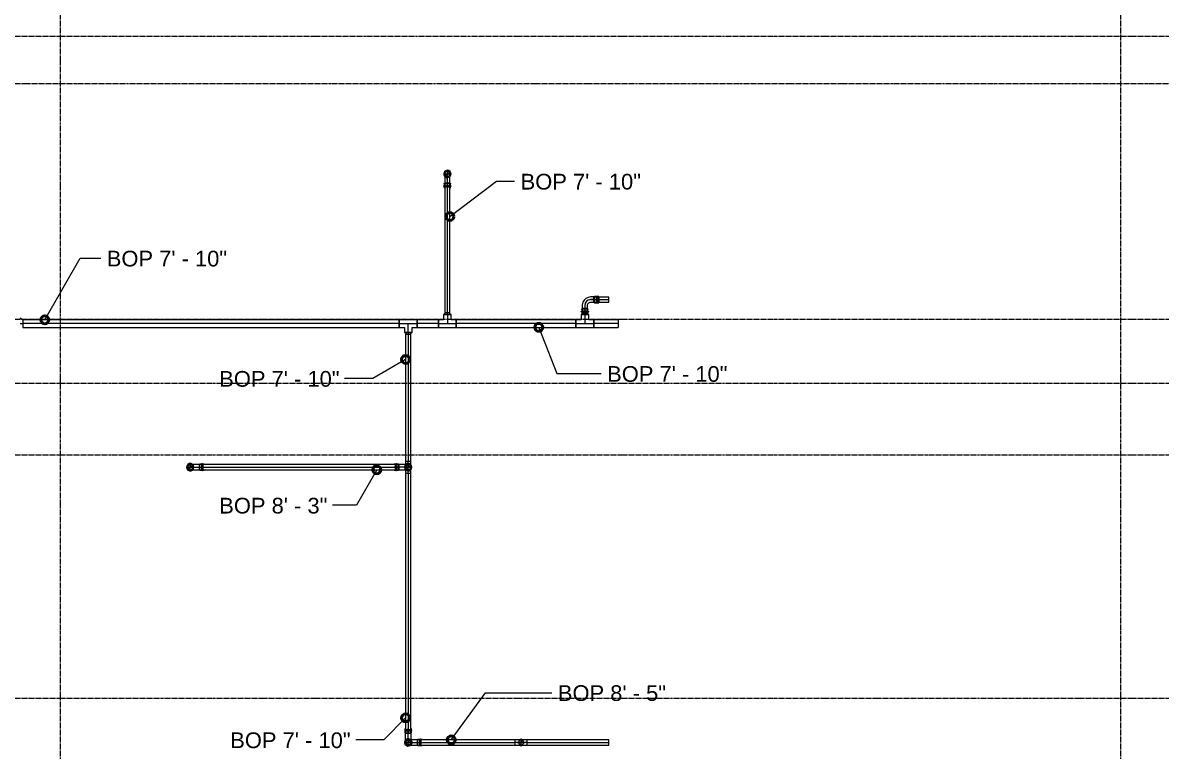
# Model space of a CAD drawing. Header units: inches. Extents: x -3648 to 241, y -496 to 1784.
# Drawn here: x -275.4 to 10.2, y 384.7 to 567.3 of the extents above; entities that cross this region are included whole.
import ezdxf

# ---------------------------------------------------------------- set-up
doc = ezdxf.new("R2010")
doc.units = ezdxf.units.IN
doc.header["$MEASUREMENT"] = 0
doc.linetypes.add('Grid Line', pattern=[0.875, 0.5, -0.125, 0.125, -0.125])
for name, color, linetype, lineweight in [('G-ANNO-DIMS', 251, 'Continuous', 9), ('P-PIPE', 1, 'Continuous', 9), ('P-PIPE-CNTR', 1, 'Continuous', 9), ('S-GRID', 8, 'Continuous', 9)]:
    doc.layers.add(name, color=color, linetype=linetype, lineweight=lineweight)
doc.styles.add('Arial', font='arial.ttf', dxfattribs={"height": 3.934132})

# ---------------------------------------------------------------- blocks, each defined once
blk = doc.blocks.new('Victaulic-VicPress316-Elbow 90-45deg Style P568_P571 - Standard-523083-THIRD LEVEL')
at = {"layer": 'P-PIPE'}
for p, q in [((-3177.63, 1234.85), (-3177.63, 1234.85)), ((-3177.63, 1233.46), (-3177.63, 1234.85)), ((-3178.39, 1232.42), (-3178.39, 1231.96)), ((-3178.39, 1231.67), (-3178.39, 1231.33)), ((-3178.28, 1233.46), (-3178.28, 1232.52)), ((-3178.28, 1232.63), (-3178.28, 1231.33)), ((-3178.28, 1232.52), (-3177.63, 1232.52)), ((-3177.63, 1232.52), (-3178.28, 1232.52)), ((-3177.63, 1233.46), (-3177.63, 1232.52)), ((-3177.63, 1232.63), (-3177.63, 1232.63)), ((-3177.63, 1232.63), (-3177.63, 1232.63)), ((-3177.63, 1232.52), (-3176.97, 1232.52)), ((-3176.97, 1232.52), (-3177.63, 1232.52)), ((-3177.63, 1231.96), (-3177.63, 1231.96)), ((-3177.63, 1231.96), (-3177.63, 1231.96)), ((-3177.63, 1231.67), (-3177.63, 1231.67)), ((-3177.63, 1231.67), (-3177.63, 1231.67)), ((-3177.63, 1231.33), (-3177.63, 1231.33)), ((-3177.63, 1231.33), (-3177.63, 1231.33)), ((-3177.63, 1231.33), (-3177.63, 1231.33)), ((-3177.63, 1231.33), (-3177.63, 1231.33)), ((-3176.97, 1232.52), (-3176.97, 1233.46)), ((-3176.97, 1231.33), (-3176.97, 1232.63)), ((-3176.86, 1231.96), (-3176.86, 1232.42)), ((-3176.86, 1231.33), (-3176.86, 1231.67))]:
    blk.add_line(p, q, dxfattribs=at)
at = {"layer": 'P-PIPE', "flags": 128}
for points in [[(-3177.63, 1235.77), (-3178.02, 1235.67), (-3178.34, 1235.42), (-3178.52, 1235.05), (-3178.51, 1234.64), (-3178.32, 1234.27), (-3178, 1234.02), (-3177.63, 1233.94)], [(-3177.63, 1235.62), (-3177.99, 1235.53), (-3178.27, 1235.28), (-3178.39, 1234.92), (-3178.33, 1234.55), (-3178.1, 1234.25), (-3177.76, 1234.1), (-3177.63, 1234.09)], [(-3178.28, 1234.85), (-3178.28, 1234.76), (-3178.28, 1234.5), (-3178.28, 1234.09), (-3178.28, 1233.61), (-3178.28, 1233.46)], [(-3177.63, 1233.94), (-3177.23, 1234.04), (-3176.91, 1234.29), (-3176.73, 1234.66), (-3176.74, 1235.07), (-3176.93, 1235.44), (-3177.25, 1235.69), (-3177.63, 1235.77)], [(-3177.63, 1234.09), (-3177.26, 1234.18), (-3176.98, 1234.43), (-3176.86, 1234.79), (-3176.92, 1235.16), (-3177.15, 1235.46), (-3177.49, 1235.61), (-3177.63, 1235.62)], [(-3176.97, 1233.46), (-3176.97, 1233.96), (-3176.97, 1234.39), (-3176.97, 1234.7), (-3176.97, 1234.85), (-3176.97, 1234.85)], [(-3178.39, 1231.67), (-3178.51, 1231.74), (-3178.52, 1231.88), (-3178.41, 1231.96), (-3178.39, 1231.96)], [(-3178.39, 1232.42), (-3178.3, 1232.62), (-3178.28, 1232.63)], [(-3178.39, 1231.96), (-3178.3, 1231.96), (-3178.05, 1231.96), (-3177.69, 1231.96), (-3177.63, 1231.96)], [(-3177.63, 1231.96), (-3177.99, 1231.96), (-3178.27, 1231.96), (-3178.39, 1231.96), (-3178.39, 1231.96)], [(-3178.39, 1231.67), (-3178.3, 1231.67), (-3178.05, 1231.67), (-3177.69, 1231.67), (-3177.63, 1231.67)], [(-3177.63, 1231.67), (-3177.99, 1231.67), (-3178.27, 1231.67), (-3178.39, 1231.67), (-3178.39, 1231.67)], [(-3176.86, 1231.96), (-3176.95, 1231.96), (-3177.2, 1231.96), (-3177.56, 1231.96), (-3177.63, 1231.96)], [(-3177.63, 1231.96), (-3177.26, 1231.96), (-3176.98, 1231.96), (-3176.86, 1231.96), (-3176.86, 1231.96)], [(-3176.86, 1231.67), (-3176.95, 1231.67), (-3177.2, 1231.67), (-3177.56, 1231.67), (-3177.63, 1231.67)], [(-3177.63, 1231.67), (-3177.26, 1231.67), (-3176.98, 1231.67), (-3176.86, 1231.67), (-3176.86, 1231.67)], [(-3176.97, 1232.63), (-3176.86, 1232.44), (-3176.86, 1232.42)], [(-3176.86, 1231.96), (-3176.74, 1231.9), (-3176.73, 1231.76), (-3176.84, 1231.67), (-3176.86, 1231.67)]]:
    blk.add_lwpolyline(points, dxfattribs=at)
at = {"layer": 'P-PIPE'}
for radius, start, end in [(0.766, 90, 270), (0.766, 90, 270), (0.766, 90, 270), (0.658, 90, 270), (0.657, 90, 270), (0.658, 90, 180), (0.658, 180, 270), (0.767, 270, 90), (0.767, 270, 90), (0.767, 270, 90), (0.658, 270, 90), (0.658, 270, 90), (0.658, 0, 90), (0.658, 270, 0)]:
    blk.add_arc((-3177.63, 1234.85), radius, start, end, dxfattribs=at)
blk = doc.blocks.new('Victaulic-VicPress316-Elbow 90-45deg Style P568_P571 - Standard-V1-THIRD LEVEL')
at = {"layer": 'P-PIPE'}
for p, q in [((-0.77, 3.52), (-0.77, 3.18)), ((0.77, 3.52), (-0.77, 3.52)), ((-0.77, 3.52), (0.77, 3.52)), ((-0.77, 3.18), (0.77, 3.18)), ((0.77, 3.18), (-0.77, 3.18)), ((-0.77, 2.89), (-0.77, 2.44)), ((-0.77, 2.89), (0.77, 2.89)), ((0.77, 2.89), (-0.77, 2.89)), ((-0.66, 3.52), (-0.66, 2.22)), ((-0.66, 3.52), (0.66, 3.52)), ((0.66, 3.52), (-0.66, 3.52)), ((0.66, 2.22), (0.66, 3.52)), ((0.77, 3.18), (0.77, 3.52)), ((0.77, 2.44), (0.77, 2.89)), ((-3.18, 0.77), (-3.52, 0.77)), ((-3.52, 0.77), (-3.52, -0.77)), ((-3.52, -0.77), (-3.52, 0.77)), ((-2.22, 0.66), (-3.52, 0.66)), ((-3.52, -0.66), (-3.52, 0.66)), ((-3.52, 0.66), (-3.52, -0.66)), ((-3.18, -0.77), (-3.18, 0.77)), ((-3.18, 0.77), (-3.18, -0.77)), ((-2.44, 0.77), (-2.89, 0.77)), ((-2.89, -0.77), (-2.89, 0.77)), ((-2.89, 0.77), (-2.89, -0.77)), ((-1.39, 0.66), (-2.33, 0.66)), ((-2.33, 0), (-2.33, 0.66)), ((-2.33, 0.66), (-2.33, 0)), ((-2.22, -0.66), (-2.22, 0.66)), ((-2.22, 0.66), (-2.22, -0.66)), ((-0.66, 2.33), (-0.66, 1.39)), ((0, 2.33), (-0.66, 2.33)), ((-0.66, 2.33), (0, 2.33)), ((-0.66, 2.22), (0.66, 2.22)), ((0.66, 2.22), (-0.66, 2.22)), ((0, 2.33), (0.66, 2.33)), ((0.66, 2.33), (0, 2.33)), ((0, 1.39), (0, 2.33)), ((0.66, 1.39), (0.66, 2.33)), ((-3.52, -0.66), (-2.22, -0.66)), ((-3.52, -0.77), (-3.18, -0.77)), ((-2.89, -0.77), (-2.44, -0.77)), ((-2.33, 0), (-2.33, -0.66)), ((-2.33, -0.66), (-2.33, 0)), ((-1.39, 0), (-2.33, 0)), ((-2.33, -0.66), (-1.39, -0.66))]:
    blk.add_line(p, q, dxfattribs=at)
at = {"layer": 'P-PIPE', "flags": 128}
for points in [[(-0.77, 2.89), (-0.89, 2.96), (-0.9, 3.1), (-0.79, 3.18), (-0.77, 3.18)], [(0.77, 3.18), (0.67, 3.18), (0.42, 3.18), (0.07, 3.18), (-0.3, 3.18), (-0.6, 3.18), (-0.75, 3.18), (-0.77, 3.18)], [(-0.77, 3.18), (-0.67, 3.18), (-0.42, 3.18), (-0.07, 3.18), (0.3, 3.18), (0.6, 3.18), (0.75, 3.18), (0.77, 3.18)], [(-0.77, 2.89), (-0.67, 2.89), (-0.42, 2.89), (-0.07, 2.89), (0.3, 2.89), (0.6, 2.89), (0.75, 2.89), (0.77, 2.89)], [(0.77, 2.89), (0.67, 2.89), (0.42, 2.89), (0.07, 2.89), (-0.3, 2.89), (-0.6, 2.89), (-0.75, 2.89), (-0.77, 2.89)], [(0.77, 3.18), (0.89, 3.11), (0.9, 2.98), (0.79, 2.89), (0.77, 2.89)], [(-3.18, 0.77), (-3.11, 0.89), (-2.98, 0.9), (-2.89, 0.79), (-2.89, 0.77)], [(-3.18, 0.77), (-3.18, 0.67), (-3.18, 0.42), (-3.18, 0.07), (-3.18, -0.3), (-3.18, -0.6), (-3.18, -0.75), (-3.18, -0.77)], [(-3.18, -0.77), (-3.18, -0.67), (-3.18, -0.42), (-3.18, -0.07), (-3.18, 0.3), (-3.18, 0.6), (-3.18, 0.75), (-3.18, 0.77)], [(-2.89, -0.77), (-2.89, -0.67), (-2.89, -0.42), (-2.89, -0.07), (-2.89, 0.3), (-2.89, 0.6), (-2.89, 0.75), (-2.89, 0.77)], [(-2.89, 0.77), (-2.89, 0.67), (-2.89, 0.42), (-2.89, 0.07), (-2.89, -0.3), (-2.89, -0.6), (-2.89, -0.75), (-2.89, -0.77)], [(-2.44, 0.77), (-2.24, 0.68), (-2.22, 0.66)], [(-0.66, 1.39), (-0.75, 1.04), (-1, 0.77), (-1.35, 0.66), (-1.39, 0.66)], [(-1.39, -0.66), (-0.78, -0.56), (-0.23, -0.29), (0.22, 0.13), (0.53, 0.67), (0.65, 1.27), (0.66, 1.39)], [(-0.66, 2.22), (-0.77, 2.41), (-0.77, 2.44)], [(0.77, 2.44), (0.68, 2.24), (0.66, 2.22)], [(-2.89, -0.77), (-2.96, -0.89), (-3.1, -0.9), (-3.18, -0.79), (-3.18, -0.77)], [(-2.22, -0.66), (-2.41, -0.77), (-2.44, -0.77)]]:
    blk.add_lwpolyline(points, dxfattribs=at)
at = {"layer": 'P-PIPE'}
blk.add_arc((-1.39, 1.39), 1.39, 270, 0, dxfattribs=at)
blk = doc.blocks.new('Victaulic-VicPress316-Elbow 90-45deg Style P568_P571 - Standard-V2-THIRD LEVEL')
at = {"layer": 'P-PIPE'}
for p, q in [((-3203.7, 731.1), (-3203.7, 730.16)), ((-3203.05, 732.49), (-3203.05, 732.49)), ((-3203.05, 732.49), (-3203.05, 731.1)), ((-3203.05, 731.1), (-3203.05, 730.16)), ((-3202.39, 730.16), (-3202.39, 731.1)), ((-3203.81, 730.05), (-3203.81, 729.6)), ((-3203.81, 729.31), (-3203.81, 728.97)), ((-3203.7, 730.27), (-3203.7, 728.97)), ((-3203.05, 730.16), (-3203.7, 730.16)), ((-3203.7, 730.16), (-3203.05, 730.16)), ((-3203.05, 730.27), (-3203.05, 730.27)), ((-3203.05, 730.27), (-3203.05, 730.27)), ((-3202.39, 730.16), (-3203.05, 730.16)), ((-3203.05, 730.16), (-3202.39, 730.16)), ((-3203.05, 729.6), (-3203.05, 729.6)), ((-3203.05, 729.6), (-3203.05, 729.6)), ((-3203.05, 729.31), (-3203.05, 729.31)), ((-3203.05, 729.31), (-3203.05, 729.31)), ((-3203.05, 728.97), (-3203.05, 728.97)), ((-3203.05, 728.97), (-3203.05, 728.97)), ((-3203.05, 728.97), (-3203.05, 728.97)), ((-3203.05, 728.97), (-3203.05, 728.97)), ((-3202.39, 728.97), (-3202.39, 730.27)), ((-3202.28, 729.6), (-3202.28, 730.05)), ((-3202.28, 728.97), (-3202.28, 729.31))]:
    blk.add_line(p, q, dxfattribs=at)
at = {"layer": 'P-PIPE', "flags": 128}
for points in [[(-3203.05, 733.4), (-3203.45, 733.31), (-3203.76, 733.05), (-3203.94, 732.68), (-3203.93, 732.27), (-3203.75, 731.91), (-3203.42, 731.66), (-3203.05, 731.58)], [(-3203.05, 733.26), (-3203.41, 733.16), (-3203.69, 732.91), (-3203.81, 732.56), (-3203.75, 732.19), (-3203.52, 731.89), (-3203.18, 731.74), (-3203.05, 731.72)], [(-3203.7, 732.49), (-3203.7, 732.4), (-3203.7, 732.13), (-3203.7, 731.73), (-3203.7, 731.24), (-3203.7, 731.1)], [(-3203.05, 731.58), (-3202.65, 731.67), (-3202.33, 731.93), (-3202.15, 732.3), (-3202.16, 732.71), (-3202.35, 733.07), (-3202.67, 733.32), (-3203.05, 733.4)], [(-3203.05, 731.72), (-3202.68, 731.82), (-3202.41, 732.07), (-3202.28, 732.42), (-3202.34, 732.79), (-3202.57, 733.09), (-3202.91, 733.24), (-3203.05, 733.26)], [(-3202.39, 731.1), (-3202.39, 731.6), (-3202.39, 732.03), (-3202.39, 732.34), (-3202.39, 732.48), (-3202.39, 732.49)], [(-3203.81, 729.31), (-3203.93, 729.38), (-3203.94, 729.51), (-3203.83, 729.6), (-3203.81, 729.6)], [(-3203.81, 730.05), (-3203.72, 730.25), (-3203.7, 730.27)], [(-3203.81, 729.6), (-3203.72, 729.6), (-3203.47, 729.6), (-3203.11, 729.6), (-3203.05, 729.6)], [(-3203.05, 729.6), (-3203.41, 729.6), (-3203.69, 729.6), (-3203.81, 729.6), (-3203.81, 729.6)], [(-3203.81, 729.31), (-3203.72, 729.31), (-3203.47, 729.31), (-3203.11, 729.31), (-3203.05, 729.31)], [(-3203.05, 729.31), (-3203.41, 729.31), (-3203.69, 729.31), (-3203.81, 729.31), (-3203.81, 729.31)], [(-3202.28, 729.6), (-3202.37, 729.6), (-3202.62, 729.6), (-3202.98, 729.6), (-3203.05, 729.6)], [(-3203.05, 729.6), (-3202.68, 729.6), (-3202.41, 729.6), (-3202.28, 729.6), (-3202.28, 729.6)], [(-3202.28, 729.31), (-3202.37, 729.31), (-3202.62, 729.31), (-3202.98, 729.31), (-3203.05, 729.31)], [(-3203.05, 729.31), (-3202.68, 729.31), (-3202.41, 729.31), (-3202.28, 729.31), (-3202.28, 729.31)], [(-3202.39, 730.27), (-3202.28, 730.08), (-3202.28, 730.05)], [(-3202.28, 729.6), (-3202.16, 729.53), (-3202.15, 729.39), (-3202.26, 729.31), (-3202.28, 729.31)]]:
    blk.add_lwpolyline(points, dxfattribs=at)
at = {"layer": 'P-PIPE'}
for radius, start, end in [(0.767, 90, 270), (0.767, 90, 270), (0.767, 90, 270), (0.658, 90, 270), (0.658, 90, 270), (0.658, 90, 180), (0.658, 180, 270), (0.766, 270, 90), (0.766, 270, 90), (0.766, 270, 90), (0.658, 270, 90), (0.657, 270, 90), (0.658, 0, 90), (0.658, 270, 0)]:
    blk.add_arc((-3203.05, 732.49), radius, start, end, dxfattribs=at)

msp = doc.modelspace()

# ---------------------------------------------------------------- linework, layer by layer
at = {"layer": 'G-ANNO-DIMS'}
for p, q in [((-168.21, 518.76), (-156.52, 527.59)), ((-156.52, 527.59), (-151.98, 527.59)), ((-269.82, 492.88), (-260.92, 508.31)), ((-260.92, 508.31), (-255.78, 508.31)), ((-145.92, 490.98), (-141.38, 479.39)), ((-179.32, 482.93), (-187.58, 478.16)), ((-187.58, 478.16), (-194.62, 478.16)), ((-141.38, 479.39), (-130.28, 479.39)), ((-186.55, 455.27), (-191.68, 446.38)), ((-191.68, 446.38), (-197.65, 446.38)), ((-167.88, 387.58), (-159.3, 399.4)), ((-159.3, 399.4), (-142.64, 399.4)), ((-179.32, 393.09), (-184.83, 387.58)), ((-184.83, 387.58), (-191.85, 387.58))]:
    msp.add_line(p, q, dxfattribs=at)
at = {"layer": 'G-ANNO-DIMS', "lineweight": 50}
for centre in [(-168.21, 518.76), (-269.82, 492.88), (-145.92, 490.98), (-179.32, 482.93), (-186.55, 455.27), (-179.32, 393.09), (-167.88, 387.58)]:
    msp.add_circle(centre, 1, dxfattribs=at)
at = {"layer": 'P-PIPE'}
for p, q in [((-169.52, 527.1), (-169.52, 494.58)), ((-168.21, 527.1), (-169.52, 527.1)), ((-168.21, 494.58), (-168.21, 527.1)), ((-128.36, 498.58), (-132.03, 498.58)), ((-132.03, 497.27), (-132.03, 498.58)), ((-132.03, 497.27), (-128.36, 497.27)), ((-128.36, 497.27), (-128.36, 498.58)), ((-169.82, 494.17), (-169.82, 492.88)), ((-169.82, 494.17), (-167.91, 494.17)), ((-167.91, 494.17), (-169.82, 494.17)), ((-169.43, 494.58), (-169.68, 494.17)), ((-168.21, 494.58), (-169.52, 494.58)), ((-168.05, 494.17), (-168.3, 494.58)), ((-167.91, 492.88), (-167.91, 494.17)), ((-135.32, 494.17), (-135.32, 492.88)), ((-135.32, 494.17), (-133.41, 494.17)), ((-133.41, 494.17), (-135.32, 494.17)), ((-134.93, 494.58), (-135.18, 494.17)), ((-135.02, 495.6), (-135.02, 494.58)), ((-135.02, 495.6), (-133.71, 495.6)), ((-135.02, 494.58), (-133.71, 494.58)), ((-133.55, 494.17), (-133.8, 494.58)), ((-133.71, 494.58), (-133.71, 495.6)), ((-133.41, 492.88), (-133.41, 494.17)), ((-275.35, 492.74), (-276.01, 493.24)), ((-180.91, 492.88), (-275.35, 492.88)), ((-275.35, 492.88), (-275.35, 490.98)), ((-180.91, 492.88), (-180.91, 490.98)), ((-176.42, 492.88), (-180.91, 492.88)), ((-180.91, 490.97), (-180.91, 492.88)), ((-180.91, 492.88), (-180.91, 490.97)), ((-176.42, 490.97), (-176.42, 492.88)), ((-176.42, 492.88), (-176.42, 490.97)), ((-171.11, 492.88), (-176.42, 492.88)), ((-176.42, 492.88), (-176.42, 490.98)), ((-169.82, 492.88), (-171.11, 492.88)), ((-171.11, 492.88), (-171.11, 490.97)), ((-171.11, 490.97), (-171.11, 492.88)), ((-171.11, 492.88), (-171.11, 490.98)), ((-166.62, 492.88), (-167.91, 492.88)), ((-166.62, 492.88), (-166.62, 490.97)), ((-166.62, 490.97), (-166.62, 492.88)), ((-136.61, 492.88), (-166.62, 492.88)), ((-166.62, 492.88), (-166.62, 490.98)), ((-135.32, 492.88), (-136.61, 492.88)), ((-136.61, 492.88), (-136.61, 490.97)), ((-136.61, 490.97), (-136.61, 492.88)), ((-136.61, 492.88), (-136.61, 490.98)), ((-132.12, 492.88), (-133.41, 492.88)), ((-132.12, 492.88), (-132.12, 490.97)), ((-132.12, 490.97), (-132.12, 492.88)), ((-126, 492.88), (-132.12, 492.88)), ((-132.12, 492.88), (-132.12, 490.98)), ((-126, 492.88), (-126, 490.98)), ((-275.35, 490.98), (-180.91, 490.98)), ((-180.91, 490.97), (-179.62, 490.97)), ((-179.62, 490.97), (-179.62, 489.68)), ((-179.62, 489.68), (-177.72, 489.68)), ((-177.72, 489.68), (-179.62, 489.68)), ((-179.48, 489.68), (-179.23, 489.27)), ((-179.32, 489.27), (-179.32, 457.42)), ((-179.32, 489.27), (-178.01, 489.27)), ((-178.1, 489.27), (-177.85, 489.68)), ((-178.01, 457.42), (-178.01, 489.27)), ((-177.72, 490.97), (-176.42, 490.97)), ((-177.72, 489.68), (-177.72, 490.97)), ((-176.42, 490.98), (-171.11, 490.98)), ((-171.11, 490.97), (-166.62, 490.97)), ((-166.62, 490.98), (-136.61, 490.98)), ((-136.61, 490.97), (-132.12, 490.97)), ((-132.12, 490.98), (-126, 490.98)), ((-179.32, 457.42), (-179.32, 454.43)), ((-179.32, 457.42), (-178.01, 457.42)), ((-178.01, 454.43), (-178.01, 457.42)), ((-181, 456.58), (-231.03, 456.58)), ((-231.03, 455.27), (-231.03, 456.58)), ((-231.03, 455.27), (-181, 455.27)), ((-181, 455.27), (-181, 456.58)), ((-179.32, 454.43), (-179.32, 389.26)), ((-179.32, 454.43), (-178.01, 454.43)), ((-178.01, 389.26), (-178.01, 454.43)), ((-179.32, 389.26), (-178.01, 389.26)), ((-151.86, 387.58), (-176.34, 387.58)), ((-176.34, 386.27), (-176.34, 387.58)), ((-176.34, 386.27), (-151.86, 386.27)), ((-148.87, 387.58), (-151.86, 387.58)), ((-151.86, 386.27), (-151.86, 387.58)), ((-151.86, 386.27), (-148.87, 386.27)), ((-128.36, 387.58), (-148.87, 387.58)), ((-148.87, 386.27), (-148.87, 387.58)), ((-148.87, 386.27), (-128.36, 386.27)), ((-128.36, 386.27), (-128.36, 387.58))]:
    msp.add_line(p, q, dxfattribs=at)
for centre, radius, start, end in [((-168.86, 529.43), 0.657, 0, 180), ((-168.86, 529.43), 0.657, 180, 0), ((-168.86, 529.1), 0.329, 90, 270), ((-168.86, 529.75), 0.329, 270, 90), ((-233.36, 455.93), 0.657, 0, 180), ((-233.36, 455.93), 0.657, 180, 0), ((-233.36, 455.6), 0.329, 90, 270), ((-233.36, 456.25), 0.329, 270, 90), ((-178.67, 455.93), 0.657, 0, 180), ((-178.67, 455.93), 0.657, 90, 270), ((-178.67, 455.93), 0.657, 180, 0), ((-178.67, 455.6), 0.329, 90, 270), ((-178.67, 456.25), 0.329, 270, 90), ((-178.67, 455.93), 0.657, 270, 90), ((-178.67, 386.93), 0.657, 0, 180), ((-178.67, 386.93), 0.657, 180, 0), ((-178.67, 386.6), 0.329, 90, 270), ((-178.67, 387.25), 0.329, 270, 90), ((-150.36, 386.93), 0.657, 0, 180), ((-150.36, 386.93), 0.657, 0, 180), ((-150.36, 386.93), 0.657, 180, 0), ((-150.36, 386.93), 0.657, 180, 0), ((-150.36, 386.6), 0.329, 90, 270), ((-150.36, 387.25), 0.329, 270, 90)]:
    msp.add_arc(centre, radius, start, end, dxfattribs=at)
at = {"layer": 'P-PIPE-CNTR'}
for p, q in [((-169.86, 529.43), (-167.86, 529.43)), ((-168.86, 528.43), (-168.86, 530.43)), ((-168.86, 528.03), (-168.86, 529.43)), ((-168.86, 527.1), (-168.86, 528.03)), ((-168.86, 494.58), (-168.86, 527.1)), ((-168.86, 494.58), (-168.86, 527.1)), ((-132.03, 497.93), (-132.97, 497.93)), ((-132.03, 497.93), (-128.36, 497.93)), ((-132.03, 497.93), (-128.36, 497.93)), ((-168.86, 494.17), (-168.86, 494.58)), ((-168.86, 494.17), (-168.86, 491.93)), ((-134.36, 496.53), (-134.36, 495.6)), ((-134.36, 496.53), (-134.36, 494.41)), ((-134.36, 495.6), (-134.36, 494.58)), ((-134.36, 495.6), (-134.36, 494.58)), ((-134.36, 494.17), (-134.36, 494.58)), ((-134.36, 494.17), (-134.36, 491.93)), ((-276.01, 491.93), (-275.35, 491.93)), ((-180.91, 491.93), (-275.35, 491.93)), ((-180.91, 491.93), (-275.35, 491.93)), ((-180.91, 491.93), (-176.42, 491.93)), ((-178.67, 489.68), (-178.67, 491.93)), ((-171.11, 491.93), (-176.42, 491.93)), ((-171.11, 491.93), (-176.42, 491.93)), ((-171.11, 491.93), (-166.62, 491.93)), ((-136.61, 491.93), (-166.62, 491.93)), ((-136.61, 491.93), (-166.62, 491.93)), ((-136.61, 491.93), (-132.12, 491.93)), ((-126, 491.93), (-132.12, 491.93)), ((-126, 491.93), (-132.12, 491.93)), ((-178.67, 489.68), (-178.67, 489.27)), ((-178.67, 489.27), (-178.67, 457.42)), ((-178.67, 489.27), (-178.67, 457.42)), ((-233.36, 454.93), (-233.36, 456.93)), ((-178.67, 454.43), (-178.67, 457.42)), ((-178.67, 454.93), (-178.67, 456.93)), ((-234.36, 455.93), (-232.36, 455.93)), ((-233.36, 455.93), (-231.97, 455.93)), ((-231.97, 455.93), (-231.03, 455.93)), ((-231.97, 455.93), (-229.84, 455.93)), ((-231.03, 455.93), (-181, 455.93)), ((-231.03, 455.93), (-181, 455.93)), ((-180.06, 455.93), (-182.19, 455.93)), ((-180.06, 455.93), (-181, 455.93)), ((-178.67, 455.93), (-180.06, 455.93)), ((-179.67, 455.93), (-177.67, 455.93)), ((-178.67, 454.43), (-178.67, 389.26)), ((-178.67, 454.43), (-178.67, 389.26)), ((-178.67, 388.32), (-178.67, 390.45)), ((-178.67, 388.32), (-178.67, 389.26)), ((-179.67, 386.93), (-177.67, 386.93)), ((-178.67, 386.93), (-178.67, 388.32)), ((-178.67, 385.93), (-178.67, 387.93)), ((-178.67, 386.93), (-177.27, 386.93)), ((-177.27, 386.93), (-176.34, 386.93)), ((-177.27, 386.93), (-175.15, 386.93)), ((-176.34, 386.93), (-151.86, 386.93)), ((-176.34, 386.93), (-151.86, 386.93)), ((-148.87, 386.93), (-151.86, 386.93)), ((-151.36, 386.93), (-149.36, 386.93)), ((-150.36, 385.93), (-150.36, 387.93)), ((-148.87, 386.93), (-128.36, 386.93)), ((-148.87, 386.93), (-128.36, 386.93))]:
    msp.add_line(p, q, dxfattribs=at)
msp.add_arc((-132.97, 496.53), 1.39, 90, 180, dxfattribs=at)
at = {"layer": 'S-GRID', "linetype": 'Grid Line'}
for p, q in [((-266, 1771.74), (-266, -484.26)), ((0, 1771.74), (0, -484.26)), ((-3635.68, 564), (228, 564)), ((228, 552), (-3635.68, 552)), ((-3635.68, 493), (228, 493)), ((-3635.68, 477), (228, 477)), ((-3635.68, 459), (228, 459)), ((-3635.68, 398), (228, 398))]:
    msp.add_line(p, q, dxfattribs=at)

# ---------------------------------------------------------------- block references
at = {"layer": 'P-PIPE'}
msp.add_blockref('Victaulic-VicPress316-Elbow 90-45deg Style P568_P571 - Standard-523083-THIRD LEVEL', (3008.76, -705.43), dxfattribs=at)
for name, p, rotation in [('Victaulic-VicPress316-Elbow 90-45deg Style P568_P571 - Standard-V1-THIRD LEVEL', (-134.36, 497.93), 180), ('Victaulic-VicPress316-Elbow 90-45deg Style P568_P571 - Standard-V2-THIRD LEVEL', (499.13, 3658.97), 90), ('Victaulic-VicPress316-Elbow 90-45deg Style P568_P571 - Standard-V2-THIRD LEVEL', (-911.16, -2747.12), 270), ('Victaulic-VicPress316-Elbow 90-45deg Style P568_P571 - Standard-V2-THIRD LEVEL', (553.82, 3589.97), 90)]:
    msp.add_blockref(name, p, dxfattribs=dict(at, rotation=rotation))
at = {"layer": 'P-PIPE', "extrusion": (0, 0, -1), "rotation": 180}
msp.add_blockref('Victaulic-VicPress316-Elbow 90-45deg Style P568_P571 - Standard-V2-THIRD LEVEL', (-3024.38, 1119.42), dxfattribs=at)

# ---------------------------------------------------------------- texts
at = {"layer": 'G-ANNO-DIMS', "char_height": 3.9341, "attachment_point": 1, "line_spacing_factor": 0.938532, "style": 'Arial'}
for s, insert, width in [('BOP 7\' - 10"', (-150.48, 529.46), 35.952), ('BOP 7\' - 10"', (-254.28, 510.18), 35.952), ('BOP 7\' - 10"', (-226.08, 480.03), 35.952), ('BOP 7\' - 10"', (-128.78, 481.26), 35.952), ('BOP 8\' - 3"', (-226.07, 448.25), 32.304), ('BOP 8\' - 5"', (-141.14, 401.27), 32.304), ('BOP 7\' - 10"', (-223.31, 389.45), 35.952)]:
    msp.add_mtext(s, dxfattribs=dict(at, insert=insert, width=width))

doc.saveas('drawing.dxf')
